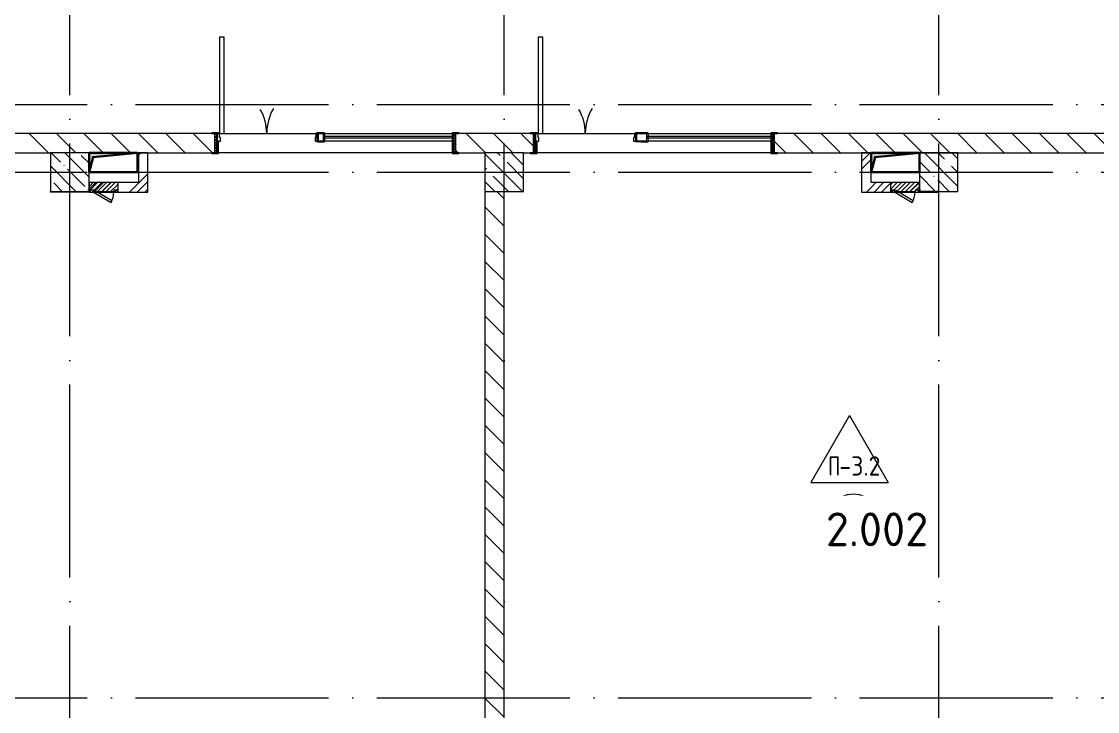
# Model space of a CAD drawing. Header units: millimetres. Extents: x -68946 to 288321, y -402657 to 324925.
# Drawn here: x 12149 to 23294, y -76910 to -69759 of the extents above; entities that cross this region are included whole.
import ezdxf

# ---------------------------------------------------------------- set-up
doc = ezdxf.new("R2010")
doc.units = ezdxf.units.MM
doc.linetypes.add('ADSK_Линия сетки', pattern=[2500, 2000, -250, 0, -250])
for name, color, linetype, lineweight in [('A-AREA-____-IDEN', 250, 'Continuous', 9), ('A-DETL-GENF-OTLN', 250, 'Continuous', 5), ('A-DOOR-____-MCUT', 250, 'Continuous', 5), ('A-DOOR-____-OTLN', 250, 'Continuous', 5), ('A-DOOR-FRAM-MCUT', 31, 'Continuous', 5), ('A-DOOR-FRAM-OTLN', 31, 'Continuous', 5), ('A-DOOR-GLAZ-MCUT', 31, 'Continuous', 5), ('A-FLOR-____-IDEN', 11, 'Continuous', 9), ('A-FLOR-____-OTLN', 192, 'Continuous', 9), ('A-GENM-____-MCUT', 250, 'Continuous', 25), ('A-GENM-____-OTLN', 250, 'Continuous', 9), ('A-GLAZ-____-OTLN', 250, 'Continuous', 5), ('A-WALL-____-MCUT', 250, 'Continuous', 13), ('A-WALL-____-PATT', 250, 'Continuous', 13), ('S-COLS-____-MCUT', 250, 'Continuous', 25), ('S-COLS-____-OTLN', 250, 'Continuous', 9), ('S-GRID-____-OTLN', 250, 'Continuous', 9), ('КР_Отверстия_ВК', 1, 'Continuous', 30)]:
    doc.layers.add(name, color=color, linetype=linetype, lineweight=lineweight)
doc.styles.add('ISOCPEUR_1', font='isocpeur.ttf', dxfattribs={"width": 0.9, "height": 250})
doc.styles.add('ISOCPEUR_2', font='isocpeur.ttf', dxfattribs={"height": 160})
pattern_1 = [(135, (1051.41, 164.685), (-14.1421, -14.1421), []), (225, (1051.41, 164.685), (14.1421, -14.1421), [])]
pattern_2 = [(45, (-1071.384, 164.685), (-14.1421, 14.1421), []), (135, (-1071.384, 164.685), (-14.1421, -14.1421), [])]
pattern_3 = [(45, (-601.3, -122294.8), (-224.5064, 224.5064), []), (45, (-521.92, -122294.8), (0, 449.0128), []), (45, (-680.67, -122294.8), (0, 449.0128), [])]

# ---------------------------------------------------------------- blocks, each defined once
blk = doc.blocks.new('Дверь_СКБ_2Ст_Фрамуга2 - Н_ВВ-3_2500x2600h_Учебные помещения_Фрамуга слева-42054644-АР1_Маркировочный план 2 этажа С1')
at = {"layer": 'A-DOOR-____-OTLN'}
h = blk.add_hatch(dxfattribs=at)
h.set_pattern_fill('FP_12', color=256, style=0, pattern_type=2)
h.set_pattern_definition(pattern_1)
h.paths.add_polyline_path([(1262.5, -100), (1262.5, 100), (1237.5, 100), (1237.5, -100)])
at = {"layer": 'A-DOOR-FRAM-OTLN'}
h = blk.add_hatch(dxfattribs=at)
h.set_pattern_fill('FP_13', color=256, style=0, pattern_type=2)
h.set_pattern_definition(pattern_2)
h.paths.add_polyline_path([(-1212.5, -100), (-1212.5, 100), (-1237.5, 100), (-1237.5, -100)])
at = {"layer": 'A-DOOR-____-MCUT'}
for p, q in [((-1187.5, 1100), (-1187.5, 100)), ((-1137.5, 1100), (-1187.5, 1100)), ((-1137.5, 100), (-1137.5, 1100)), ((-1187.5, 100), (-1137.5, 100))]:
    blk.add_line(p, q, dxfattribs=at)
at = {"layer": 'A-DOOR-____-OTLN'}
for centre, radius, start, end in [((-1197.5, 100), 500, 360, 30), ((-177.5, 100), 520, 150, 180)]:
    blk.add_arc(centre, radius, start, end, dxfattribs=at)
at = {"layer": 'A-DOOR-FRAM-MCUT'}
for p, q in [((-1197.5, 108), (-1267.5, 108)), ((-1267.5, 108), (-1267.5, 100)), ((-1267.5, 100), (-1197.5, 100)), ((-1212.5, 100), (-1237.5, 100)), ((-1237.5, 100), (-1237.5, -100)), ((-1187.5, 100), (-1212.5, 100)), ((-1212.5, 100), (-1212.5, 20)), ((-1212.5, -100), (-1212.5, 100)), ((-1212.5, 20), (-1177.5, 20)), ((-1197.5, 20), (-1212.5, 20)), ((-1212.5, 20), (-1212.5, -100)), ((-1197.5, 100), (-1197.5, 108)), ((-1197.5, -100), (-1197.5, 20)), ((-1187.5, 60), (-1187.5, 100)), ((-1177.5, 60), (-1187.5, 60)), ((-1177.5, 20), (-1177.5, 60)), ((-187.5, 60), (-197.5, 60)), ((-197.5, 60), (-197.5, 20)), ((-197.5, 20), (-162.5, 20)), ((-187.5, 100), (-187.5, 60)), ((-162.5, 100), (-187.5, 100)), ((-177.5, 108), (-177.5, 100)), ((-107.5, 108), (-177.5, 108)), ((-177.5, 100), (-177.5, 20)), ((-177.5, 12), (-177.5, 20)), ((-107.5, 12), (-177.5, 12)), ((-62.5, 100), (-162.5, 100)), ((-162.5, 20), (-162.5, 100)), ((-162.5, 20), (-162.5, 100)), ((-62.5, 20), (-162.5, 20)), ((-117.5, 108), (-117.5, 100)), ((-47.5, 108), (-117.5, 108)), ((-117.5, 20), (-117.5, 12)), ((-117.5, 12), (-47.5, 12)), ((-107.5, 100), (-107.5, 108)), ((-107.5, 20), (-107.5, 12)), ((-62.5, 100), (-62.5, 20)), ((-47.5, 100), (-47.5, 108)), ((-47.5, 100), (-47.5, 20)), ((-47.5, 100), (1237.5, 100)), ((-47.5, 12), (-47.5, 20)), ((1237.5, 20), (-47.5, 20)), ((1292.5, 108), (1222.5, 108)), ((1222.5, 108), (1222.5, 100)), ((1222.5, 100), (1222.5, 20)), ((1222.5, 100), (1292.5, 100)), ((1237.5, 20), (1222.5, 20)), ((1222.5, 20), (1222.5, -100)), ((1237.5, 100), (1237.5, 20)), ((1262.5, 100), (1237.5, 100)), ((1237.5, 100), (1237.5, -100)), ((1237.5, -100), (1237.5, 20)), ((1262.5, -100), (1262.5, 100)), ((1292.5, 100), (1292.5, 108)), ((-1197.5, -100), (-1267.5, -100)), ((-1267.5, -100), (-1267.5, -108)), ((-1267.5, -108), (-1197.5, -108)), ((-1237.5, -100), (-1212.5, -100)), ((-1212.5, -100), (-1197.5, -100)), ((-1197.5, -108), (-1197.5, -100)), ((1222.5, -100), (1237.5, -100)), ((1292.5, -100), (1222.5, -100)), ((1222.5, -100), (1222.5, -108)), ((1222.5, -108), (1292.5, -108)), ((1237.5, -100), (1262.5, -100)), ((1292.5, -108), (1292.5, -100))]:
    blk.add_line(p, q, dxfattribs=at)
at = {"layer": 'A-DOOR-GLAZ-MCUT'}
for p, q in [((1222.5, 70), (-62.5, 70)), ((1222.5, 50), (-62.5, 50))]:
    blk.add_line(p, q, dxfattribs=at)
blk = doc.blocks.new('Дверь_СКБ_2Ст_Фрамуга1 - Н_ВВ-2_2500x2600h_Учебные помещения_Фрамуга слева-41967857-АР1_Маркировочный план 2 этажа С1')
at = {"layer": 'A-DOOR-____-OTLN'}
h = blk.add_hatch(dxfattribs=at)
h.set_pattern_fill('FP_12', color=256, style=0, pattern_type=2)
h.set_pattern_definition(pattern_1)
h.paths.add_polyline_path([(1262.5, -100), (1262.5, 100), (1237.5, 100), (1237.5, -100)])
at = {"layer": 'A-DOOR-FRAM-OTLN'}
h = blk.add_hatch(dxfattribs=at)
h.set_pattern_fill('FP_13', color=256, style=0, pattern_type=2)
h.set_pattern_definition(pattern_2)
h.paths.add_polyline_path([(-1212.5, -100), (-1212.5, 100), (-1237.5, 100), (-1237.5, -100)])
at = {"layer": 'A-DOOR-____-MCUT'}
for p, q in [((-1187.5, 1100), (-1187.5, 100)), ((-1137.5, 1100), (-1187.5, 1100)), ((-1137.5, 100), (-1137.5, 1100)), ((-1187.5, 100), (-1137.5, 100))]:
    blk.add_line(p, q, dxfattribs=at)
at = {"layer": 'A-DOOR-____-OTLN'}
for centre, radius, start, end in [((-1197.5, 100), 500, 360, 30), ((-177.5, 100), 520, 150, 180)]:
    blk.add_arc(centre, radius, start, end, dxfattribs=at)
at = {"layer": 'A-DOOR-FRAM-MCUT'}
for p, q in [((-1197.5, 108), (-1267.5, 108)), ((-1267.5, 108), (-1267.5, 100)), ((-1267.5, 100), (-1197.5, 100)), ((-1212.5, 100), (-1237.5, 100)), ((-1237.5, 100), (-1237.5, -100)), ((-1187.5, 100), (-1212.5, 100)), ((-1212.5, 100), (-1212.5, 20)), ((-1212.5, -100), (-1212.5, 100)), ((-1212.5, 20), (-1177.5, 20)), ((-1197.5, 20), (-1212.5, 20)), ((-1212.5, 20), (-1212.5, -100)), ((-1197.5, 100), (-1197.5, 108)), ((-1197.5, -100), (-1197.5, 20)), ((-1187.5, 60), (-1187.5, 100)), ((-1177.5, 60), (-1187.5, 60)), ((-1177.5, 20), (-1177.5, 60)), ((-187.5, 60), (-197.5, 60)), ((-197.5, 60), (-197.5, 20)), ((-197.5, 20), (-162.5, 20)), ((-187.5, 100), (-187.5, 60)), ((-162.5, 100), (-187.5, 100)), ((-177.5, 108), (-177.5, 100)), ((-107.5, 108), (-177.5, 108)), ((-177.5, 100), (-177.5, 20)), ((-177.5, 12), (-177.5, 20)), ((-107.5, 12), (-177.5, 12)), ((-167.5, 108), (-167.5, 100)), ((-97.5, 108), (-167.5, 108)), ((-167.5, 20), (-167.5, 12)), ((-167.5, 12), (-97.5, 12)), ((-112.5, 100), (-162.5, 100)), ((-162.5, 20), (-162.5, 100)), ((-162.5, 20), (-162.5, 100)), ((-112.5, 20), (-162.5, 20)), ((-112.5, 100), (-112.5, 20)), ((-107.5, 100), (-107.5, 108)), ((-107.5, 20), (-107.5, 12)), ((-97.5, 100), (-97.5, 108)), ((-97.5, 100), (-97.5, 20)), ((-97.5, 100), (1237.5, 100)), ((-97.5, 12), (-97.5, 20)), ((1237.5, 20), (-97.5, 20)), ((1292.5, 108), (1222.5, 108)), ((1222.5, 108), (1222.5, 100)), ((1222.5, 100), (1222.5, 20)), ((1222.5, 100), (1292.5, 100)), ((1237.5, 20), (1222.5, 20)), ((1222.5, 20), (1222.5, -100)), ((1237.5, 100), (1237.5, 20)), ((1262.5, 100), (1237.5, 100)), ((1237.5, 100), (1237.5, -100)), ((1237.5, -100), (1237.5, 20)), ((1262.5, -100), (1262.5, 100)), ((1292.5, 100), (1292.5, 108)), ((-1197.5, -100), (-1267.5, -100)), ((-1267.5, -100), (-1267.5, -108)), ((-1267.5, -108), (-1197.5, -108)), ((-1237.5, -100), (-1212.5, -100)), ((-1212.5, -100), (-1197.5, -100)), ((-1197.5, -108), (-1197.5, -100)), ((1222.5, -100), (1237.5, -100)), ((1292.5, -100), (1222.5, -100)), ((1222.5, -100), (1222.5, -108)), ((1222.5, -108), (1292.5, -108)), ((1237.5, -100), (1262.5, -100)), ((1292.5, -108), (1292.5, -100))]:
    blk.add_line(p, q, dxfattribs=at)
at = {"layer": 'A-DOOR-GLAZ-MCUT'}
for p, q in [((1222.5, 70), (-112.5, 70)), ((1222.5, 50), (-112.5, 50))]:
    blk.add_line(p, q, dxfattribs=at)
blk = doc.blocks.new('_Wn_-As_OpeningMEP_floor__Rectangular - _Wn_-As_OpeningMEP_floor__Rectangular-V14-АР1_Маркировочный план 2 этажа С1')
at = {"layer": 'A-DETL-GENF-OTLN'}
for p, q in [((-250, -50), (-212, 112)), ((-212, 112), (250, 150))]:
    blk.add_line(p, q, dxfattribs=at)
blk = doc.blocks.new('_Wn_-As_OpeningMEP_floor__Rectangular - _Wn_-As_OpeningMEP_floor__Rectangular-V19-АР1_Маркировочный план 2 этажа С1')
at = {"layer": 'A-DETL-GENF-OTLN'}
for p, q in [((-250, -50), (-212, 112)), ((-212, 112), (250, 150))]:
    blk.add_line(p, q, dxfattribs=at)
blk = doc.blocks.new('BSC_Колонна _Прямоугольная - 400x400-V25-АР1_Маркировочный план 2 этажа С1')
at = {"layer": 'S-COLS-____-OTLN', "lineweight": 5}
h = blk.add_hatch(dxfattribs=at)
h.set_pattern_fill('FP_28', color=256, style=0, pattern_type=2)
h.set_pattern_definition([(135, (-13250, -50975), (-142.5619, -142.5619), []), (135, (-13107.44, -50975), (-142.5619, -142.5619), [252.016, -50.403, 3.353, -47.05])])
h.paths.add_polyline_path([(-200, -200), (200, -200), (200, 200), (-200, 200)])
at = {"layer": 'S-COLS-____-MCUT', "lineweight": 5}
for p, q in [((200, 200), (-200, 200)), ((-200, 200), (-200, -200)), ((200, -109), (200, 200)), ((200, -200), (200, -109)), ((-200, -200), (200, -200))]:
    blk.add_line(p, q, dxfattribs=at)
blk = doc.blocks.new('BSC_Колонна _Прямоугольная - 400x400-V26-АР1_Маркировочный план 2 этажа С1')
at = {"layer": 'S-COLS-____-OTLN', "lineweight": 5}
h = blk.add_hatch(dxfattribs=at)
h.set_pattern_fill('FP_29', color=256, style=0, pattern_type=2)
h.set_pattern_definition([(135, (-17750, -50975), (-142.5619, -142.5619), []), (135, (-17607.44, -50975), (-142.5619, -142.5619), [252.016, -50.403, 3.353, -47.05])])
h.paths.add_polyline_path([(-200, -200), (200, -200), (200, 200), (-200, 200)])
at = {"layer": 'S-COLS-____-MCUT', "lineweight": 5}
for p, q in [((200, 200), (-200, 200)), ((-200, 200), (-200, -200)), ((200, -200), (200, 200)), ((-200, -200), (200, -200))]:
    blk.add_line(p, q, dxfattribs=at)
blk = doc.blocks.new('АР_Люк - ЛРС_ВК_300х400_внутренний_RAL 9003-42734016-АР1_Маркировочный план 2 этажа С1')
at = {"layer": 'A-DOOR-____-OTLN'}
h = blk.add_hatch(dxfattribs=at)
h.set_pattern_fill('FP_53', color=256, style=0, pattern_type=2)
h.set_pattern_definition([(45, (125, 0), (-22.6274, 22.6274), [])])
h.paths.add_polyline_path([(275, 50), (-25, 50), (-25, -50), (275, -50)])
at = {"layer": 'A-DETL-GENF-OTLN'}
for p, q in [((275, 50), (-25, 50)), ((-25, 50), (-25, -50)), ((275, -50), (275, 50)), ((-25, -50), (275, -50))]:
    blk.add_line(p, q, dxfattribs=at)
at = {"layer": 'A-DOOR-____-MCUT', "lineweight": 5}
for p, q in [((48, 155), (38, 138)), ((38, 138), (220, 33)), ((230, 50), (48, 155)), ((20, 50), (-15, 50)), ((-15, 50), (-15, 30)), ((-15, 30), (20, 30)), ((20, 30), (20, 50)), ((220, 33), (230, 50)), ((265, 50), (230, 50)), ((230, 50), (230, 30)), ((230, 30), (265, 30)), ((265, 30), (265, 50))]:
    blk.add_line(p, q, dxfattribs=at)
blk.add_arc((230, 50), 210, 150, 180, dxfattribs=at)
at = {"layer": 'A-DOOR-____-OTLN'}
blk.add_line((230, 50), (48, 155), dxfattribs=at)
blk = doc.blocks.new('ASML_АР_Отделка Люка - ВО Отделка люков_Грунтовка 0_Шпатлевка 0_Окраска 0_0-42467640-АР1_Маркировочный план 2 этажа С1')
at = {"layer": 'A-GENM-____-MCUT', "lineweight": 5}
for p, q in [((-140, 3), (-150, 3)), ((-150, 3), (-150, 0)), ((65, 3), (-105, 3)), ((150, 3), (140, 3)), ((150, 0), (150, 3)), ((-150, 0), (-140, 0)), ((-105, 0), (70, 0)), ((103, 0), (105, 0)), ((140, 0), (150, 0))]:
    blk.add_line(p, q, dxfattribs=at)
blk = doc.blocks.new('AAR_СКБ_Марка_Помещения_мал - Номер-28977439-АР1_Маркировочный план 2 этажа С1')
at = {"layer": 'A-AREA-____-IDEN'}
blk.add_circle((-0.03, 0), 3, dxfattribs=at)
blk = doc.blocks.new('AAR_СКБ_Марка_Перекрытия - Марка пола-17325028-АР1_Маркировочный план 2 этажа С1')
at = {"layer": 'A-FLOR-____-IDEN'}
for p, q in [((0, 6.93), (-4, 0)), ((0, 6.93), (4, 0)), ((-4, 0), (4, 0))]:
    blk.add_line(p, q, dxfattribs=at)
blk = doc.blocks.new('*U2803')
at = {"linetype": 'ByBlock', "lineweight": -2, "ltscale": 5}
h = blk.add_hatch(color=0, dxfattribs=at)
h.dxf.hatch_style = 1
h.paths.add_polyline_path([(82, -93), (1000, 0), (0, 0), (0, -400)])
at = {"color": 0, "linetype": 'ByBlock', "lineweight": -2, "ltscale": 5}
blk.add_lwpolyline([(0, 0), (1000, 0), (1000, -400), (0, -400)], close=True, dxfattribs=at)
blk.add_lwpolyline([(1000, 0), (82, -93), (0, -400)], dxfattribs=at)

msp = doc.modelspace()

# ---------------------------------------------------------------- hatches: boundary and pattern name
at = {"layer": 'A-WALL-____-PATT', "lineweight": 15, "true_color": 0x000000}
h = msp.add_hatch(dxfattribs=at)
h.set_pattern_fill('FP_7', color=18, style=0, pattern_type=2)
h.set_pattern_definition(pattern_3)
h.paths.add_polyline_path([(13458.7078, -71428.7878), (13458.7078, -71119.7883), (13358.7078, -71119.7883), (13358.7078, -71428.7878)])
h = msp.add_hatch(dxfattribs=at)
h.set_pattern_fill('FP_7', color=18, style=0, pattern_type=2)
h.set_pattern_definition(pattern_3)
h.paths.add_polyline_path([(20948.6859, -71528.7883), (20948.6859, -71119.7883), (20848.6859, -71119.7883), (20848.6859, -71528.7883)])
h = msp.add_hatch(dxfattribs=at)
h.set_pattern_fill('FP_7', color=18, style=0, pattern_type=2)
h.set_pattern_definition(pattern_3)
h.paths.add_polyline_path([(13344.8428, -71528.7878), (13458.7078, -71528.7878), (13458.7078, -71428.7878), (12848.7078, -71428.7878), (12848.7078, -71525.7878), (12858.6859, -71525.4544), (12858.6859, -71508.7878), (12893.6859, -71508.7878), (12893.6859, -71525.7878), (12895.418, -71525.7878), (12903.6859, -71511.4672), (12928.4898, -71525.7878), (13103.6859, -71525.7878), (13103.6859, -71508.7878), (13138.6859, -71508.7878), (13138.6859, -71525.7878), (13148.6859, -71525.7878), (13148.6859, -71528.7878)])
h = msp.add_hatch(dxfattribs=at)
h.set_pattern_fill('FP_7', color=18, style=0, pattern_type=2)
h.set_pattern_definition(pattern_3)
h.paths.add_polyline_path([(21448.6859, -71528.7883), (21648.6859, -71528.7883), (21648.6859, -71519.7878), (21448.6859, -71519.7878), (21448.6859, -71428.7883), (20948.6859, -71428.7883), (20948.6859, -71528.7883), (21148.6859, -71528.7883), (21148.6859, -71525.7883), (21158.6859, -71525.7883), (21158.6859, -71508.7883), (21193.6859, -71508.7883), (21193.6859, -71525.7883), (21195.418, -71525.7883), (21203.6859, -71511.4678), (21228.4898, -71525.7883), (21403.6859, -71525.7883), (21403.6859, -71508.7883), (21438.6859, -71508.7883), (21438.6859, -71525.7883), (21448.6859, -71525.7883)])
h = msp.add_hatch(dxfattribs=at)
h.set_pattern_fill('FP_1', color=18, style=0, pattern_type=2)
h.set_pattern_definition([(135, (-601.3, -122294.79), (-141.42136, -141.42136), [])])
h.paths.add_polyline_path([(16948.7078, -78569.7878), (17148.7078, -78569.7878), (17148.7078, -71519.7878), (16948.7078, -71519.7878), (16948.7078, -78264.7853)])
at = {"layer": 'S-COLS-____-OTLN', "lineweight": 5, "true_color": 0x000000}
h = msp.add_hatch(dxfattribs=at)
h.set_pattern_fill('FP_23', color=18, style=0, pattern_type=2)
h.set_pattern_definition([(135, (-601.3, -122294.79), (-142.5612, -142.5612), []), (135, (-458.73, -122294.79), (-142.5612, -142.5612), [252.016, -50.403, 3.353, -47.05])])
h.paths.add_polyline_path([(21448.7078, -71519.7878), (21848.7078, -71519.7878), (21848.7078, -71119.7878), (21448.7078, -71119.7878), (21448.7078, -71428.7883)])

# ---------------------------------------------------------------- linework, layer by layer
at = {"layer": 'A-FLOR-____-OTLN', "color": 18, "lineweight": 5, "true_color": 0x000000}
for p, q in [((14248.7298, -70919.7883), (15198.7298, -70919.7883)), ((15223.7298, -70919.7883), (16608.7298, -70919.7883)), ((17548.7078, -70919.7883), (18498.7078, -70919.7883)), ((18523.7078, -70919.7883), (19908.7078, -70919.7883)), ((13348.6859, -71119.7883), (13348.6859, -71319.7883)), ((16608.7298, -71119.7883), (14188.7298, -71119.7883)), ((19908.7078, -71119.7883), (17488.7078, -71119.7883)), ((13348.6859, -71319.7883), (12848.7078, -71319.7883)), ((21448.7078, -71319.7883), (20948.7078, -71319.7883)), ((12448.7078, -71528.7878), (12448.7078, -71519.7878)), ((12848.6859, -71528.7878), (12448.7078, -71528.7878))]:
    msp.add_line(p, q, dxfattribs=at)
at = {"layer": 'A-WALL-____-MCUT', "color": 18, "lineweight": 15, "true_color": 0x000000}
for p, q in [((14118.7298, -70919.7883), (10814.79, -70919.7883)), ((17418.7078, -70919.7883), (16678.7298, -70919.7883)), ((26548.7078, -70919.7883), (19978.7078, -70919.7883)), ((10818.7078, -71119.7883), (12448.7078, -71119.7883)), ((12848.7078, -71119.7883), (14118.7298, -71119.7883)), ((13458.7078, -71119.7883), (13358.7078, -71119.7883)), ((13358.7078, -71119.7883), (13358.7078, -71428.7878)), ((13458.7078, -71528.7878), (13458.7078, -71119.7883)), ((16678.7298, -71119.7883), (16948.7078, -71119.7883)), ((17348.7078, -71119.7883), (17418.7078, -71119.7883)), ((19978.7078, -71119.7883), (26548.7078, -71119.7883)), ((20948.6859, -71119.7883), (20848.6859, -71119.7883)), ((20848.6859, -71119.7883), (20848.6859, -71528.7883)), ((20948.6859, -71428.7883), (20948.6859, -71119.7883)), ((13358.7078, -71428.7878), (12848.7078, -71428.7878)), ((21448.6859, -71428.7883), (20948.6859, -71428.7883)), ((21448.6859, -71519.7878), (21448.7078, -71428.7883)), ((12848.6859, -71519.7878), (12848.6859, -71525.7878)), ((13148.6859, -71528.7878), (13458.7078, -71528.7878)), ((16948.7078, -71519.7878), (16948.7078, -78569.7878)), ((17148.7078, -78569.7878), (17148.7078, -71519.7878)), ((20848.6859, -71528.7883), (21148.6859, -71528.7883)), ((21648.6859, -71519.7878), (21448.6859, -71519.7878)), ((21448.6859, -71528.7883), (21648.6859, -71528.7883)), ((21648.6859, -71528.7883), (21648.6859, -71519.7878))]:
    msp.add_line(p, q, dxfattribs=at)
at = {"layer": 'A-WALL-____-PATT', "color": 18, "linetype": 'Continuous', "lineweight": 5, "true_color": 0x000000}
for p, q in [((12429.0036, -71119.7883), (12229.0036, -70919.7883)), ((12711.8463, -71119.7883), (12511.8463, -70919.7883)), ((12994.689, -71119.7883), (12794.689, -70919.7883)), ((13277.5317, -71119.7883), (13077.5317, -70919.7883)), ((13560.2772, -71119.6912), (13360.3744, -70919.7883)), ((13842.7429, -71119.3141), (13643.2171, -70919.7883)), ((14125.2085, -71118.937), (13926.0598, -70919.7883)), ((16954.4867, -71119.7881), (16754.487, -70919.7883)), ((17237.3292, -71119.7879), (17037.3297, -70919.7883)), ((17448.7078, -71048.3238), (17320.1724, -70919.7883)), ((20348.5995, -71119.7883), (20148.5995, -70919.7883)), ((20631.4422, -71119.7883), (20431.4422, -70919.7883)), ((20914.2849, -71119.7883), (20714.2849, -70919.7883)), ((21197.1277, -71119.7883), (20997.1277, -70919.7883)), ((21479.9704, -71119.7883), (21279.9704, -70919.7883)), ((21762.8131, -71119.7883), (21562.8131, -70919.7883)), ((22045.6558, -71119.7883), (21845.6558, -70919.7883)), ((22328.4985, -71119.7883), (22128.4985, -70919.7883)), ((22611.3412, -71119.7883), (22411.3412, -70919.7883)), ((22894.1839, -71119.7883), (22694.1839, -70919.7883)), ((23177.0266, -71119.7883), (22977.0266, -70919.7883)), ((23459.8694, -71119.7883), (23259.8694, -70919.7883)), ((16671.6442, -71119.7883), (16648.7298, -71096.8738)), ((20065.7568, -71119.7883), (19948.7078, -71002.7394))]:
    msp.add_line(p, q, dxfattribs=at)
at = {"layer": 'S-COLS-____-MCUT', "color": 18, "lineweight": 5, "true_color": 0x000000}
for p, q in [((21848.7078, -71119.7878), (21448.7078, -71119.7878)), ((21448.7078, -71119.7878), (21448.7078, -71428.7883)), ((21848.7078, -71519.7878), (21848.7078, -71119.7878)), ((21648.6859, -71519.7878), (21848.7078, -71519.7878))]:
    msp.add_line(p, q, dxfattribs=at)
at = {"layer": 'S-COLS-____-OTLN', "color": 18, "lineweight": 5, "true_color": 0x000000}
for p, q in [((21448.7078, -71428.7883), (21448.7078, -71519.7878)), ((21448.7078, -71519.7878), (21648.6859, -71519.7878))]:
    msp.add_line(p, q, dxfattribs=at)
at = {"layer": 'S-GRID-____-OTLN', "color": 18, "linetype": 'ADSK_Линия сетки', "true_color": 0x000000}
for p, q in [((12648.7078, -83022.3092), (12648.7078, -61092.7832)), ((17148.7078, -83022.3092), (17148.7078, -61092.7832)), ((21648.7078, -83022.3092), (21648.7078, -61092.7832)), ((-4170.8434, -70619.7878), (72672.5335, -70619.7878)), ((-4170.8434, -71319.7878), (72672.5335, -71319.7878)), ((-4170.8434, -76769.7878), (72672.5335, -76769.7878))]:
    msp.add_line(p, q, dxfattribs=at)

# ---------------------------------------------------------------- block references
at = {"layer": 'A-AREA-____-IDEN', "color": 18, "true_color": 0x000000, "xscale": 99.99999999999993, "yscale": 99.99999999999993, "zscale": 99.99999999999993}
msp.add_blockref('AAR_СКБ_Марка_Помещения_мал - Номер-28977439-АР1_Маркировочный план 2 этажа С1', (20767.9378, -74954.8467), dxfattribs=at)
at = {"layer": 'A-DOOR-____-OTLN', "color": 18, "true_color": 0x000000}
for name, p in [('Дверь_СКБ_2Ст_Фрамуга1 - Н_ВВ-2_2500x2600h_Учебные помещения_Фрамуга слева-41967857-АР1_Маркировочный план 2 этажа С1', (15386.2298, -71019.7883)), ('Дверь_СКБ_2Ст_Фрамуга2 - Н_ВВ-3_2500x2600h_Учебные помещения_Фрамуга слева-42054644-АР1_Маркировочный план 2 этажа С1', (18686.2078, -71019.7883))]:
    msp.add_blockref(name, p, dxfattribs=at)
at = {"layer": 'A-DOOR-____-OTLN', "color": 18, "true_color": 0x000000, "rotation": 180}
for p in [(13123.6859, -71478.7878), (21423.6859, -71478.7883)]:
    msp.add_blockref('АР_Люк - ЛРС_ВК_300х400_внутренний_RAL 9003-42734016-АР1_Маркировочный план 2 этажа С1', p, dxfattribs=at)
at = {"layer": 'A-FLOR-____-IDEN', "color": 18, "true_color": 0x000000, "xscale": 99.99999999999993, "yscale": 99.99999999999993, "zscale": 99.99999999999993}
msp.add_blockref('AAR_СКБ_Марка_Перекрытия - Марка пола-17325028-АР1_Маркировочный план 2 этажа С1', (20725.9455, -74536.8787), dxfattribs=at)
at = {"layer": 'A-GENM-____-OTLN', "color": 18, "lineweight": 5, "true_color": 0x000000, "rotation": 180}
for p in [(12998.6859, -71525.7878), (21298.6859, -71525.7883)]:
    msp.add_blockref('ASML_АР_Отделка Люка - ВО Отделка люков_Грунтовка 0_Шпатлевка 0_Окраска 0_0-42467640-АР1_Маркировочный план 2 этажа С1', p, dxfattribs=at)
at = {"layer": 'A-GLAZ-____-OTLN', "color": 18, "true_color": 0x000000}
for name, p in [('_Wn_-As_OpeningMEP_floor__Rectangular - _Wn_-As_OpeningMEP_floor__Rectangular-V19-АР1_Маркировочный план 2 этажа С1', (13098.6859, -71269.7883)), ('_Wn_-As_OpeningMEP_floor__Rectangular - _Wn_-As_OpeningMEP_floor__Rectangular-V14-АР1_Маркировочный план 2 этажа С1', (21198.7078, -71269.7883))]:
    msp.add_blockref(name, p, dxfattribs=at)
at = {"layer": 'S-COLS-____-OTLN', "color": 18, "lineweight": 5, "true_color": 0x000000}
for name, p in [('BSC_Колонна _Прямоугольная - 400x400-V25-АР1_Маркировочный план 2 этажа С1', (12648.7078, -71319.7878)), ('BSC_Колонна _Прямоугольная - 400x400-V26-АР1_Маркировочный план 2 этажа С1', (17148.7078, -71319.7878))]:
    msp.add_blockref(name, p, dxfattribs=at)
at = {"layer": 'КР_Отверстия_ВК', "color": 18, "true_color": 0x000000, "xscale": 0.5, "yscale": 0.5, "zscale": 0.5}
for p in [(12848.8483, -71119.7872), (20948.7078, -71119.7872)]:
    msp.add_blockref('*U2803', p, dxfattribs=at)

# ---------------------------------------------------------------- texts
at = {"layer": 'A-FLOR-____-IDEN', "color": 18, "true_color": 0x000000, "char_height": 200, "attachment_point": 1, "style": 'ISOCPEUR_1'}
for s, insert, width in [('\\fISOCPEUR|b0|i0|c204|p34|;\\W.7;П', (20504.6106, -74265.4929), 140.295312), ('-3.2', (20620.3658, -74265.4929), 420.885937)]:
    msp.add_mtext(s, dxfattribs=dict(at, insert=insert, width=width))

# ---------------------------------------------------------------- next in the draw order: texts
at = {"layer": 'A-AREA-____-IDEN', "color": 18, "true_color": 0x000000, "insert": (20480.0374, -74847.3612), "char_height": 350, "width": 654.177, "attachment_point": 1, "style": 'ISOCPEUR_2', "bg_fill": 3, "box_fill_scale": 1.5, "bg_fill_color": 256, "bg_fill_transparency": 0}
msp.add_mtext('2.002', dxfattribs=at)

doc.saveas('drawing.dxf')
